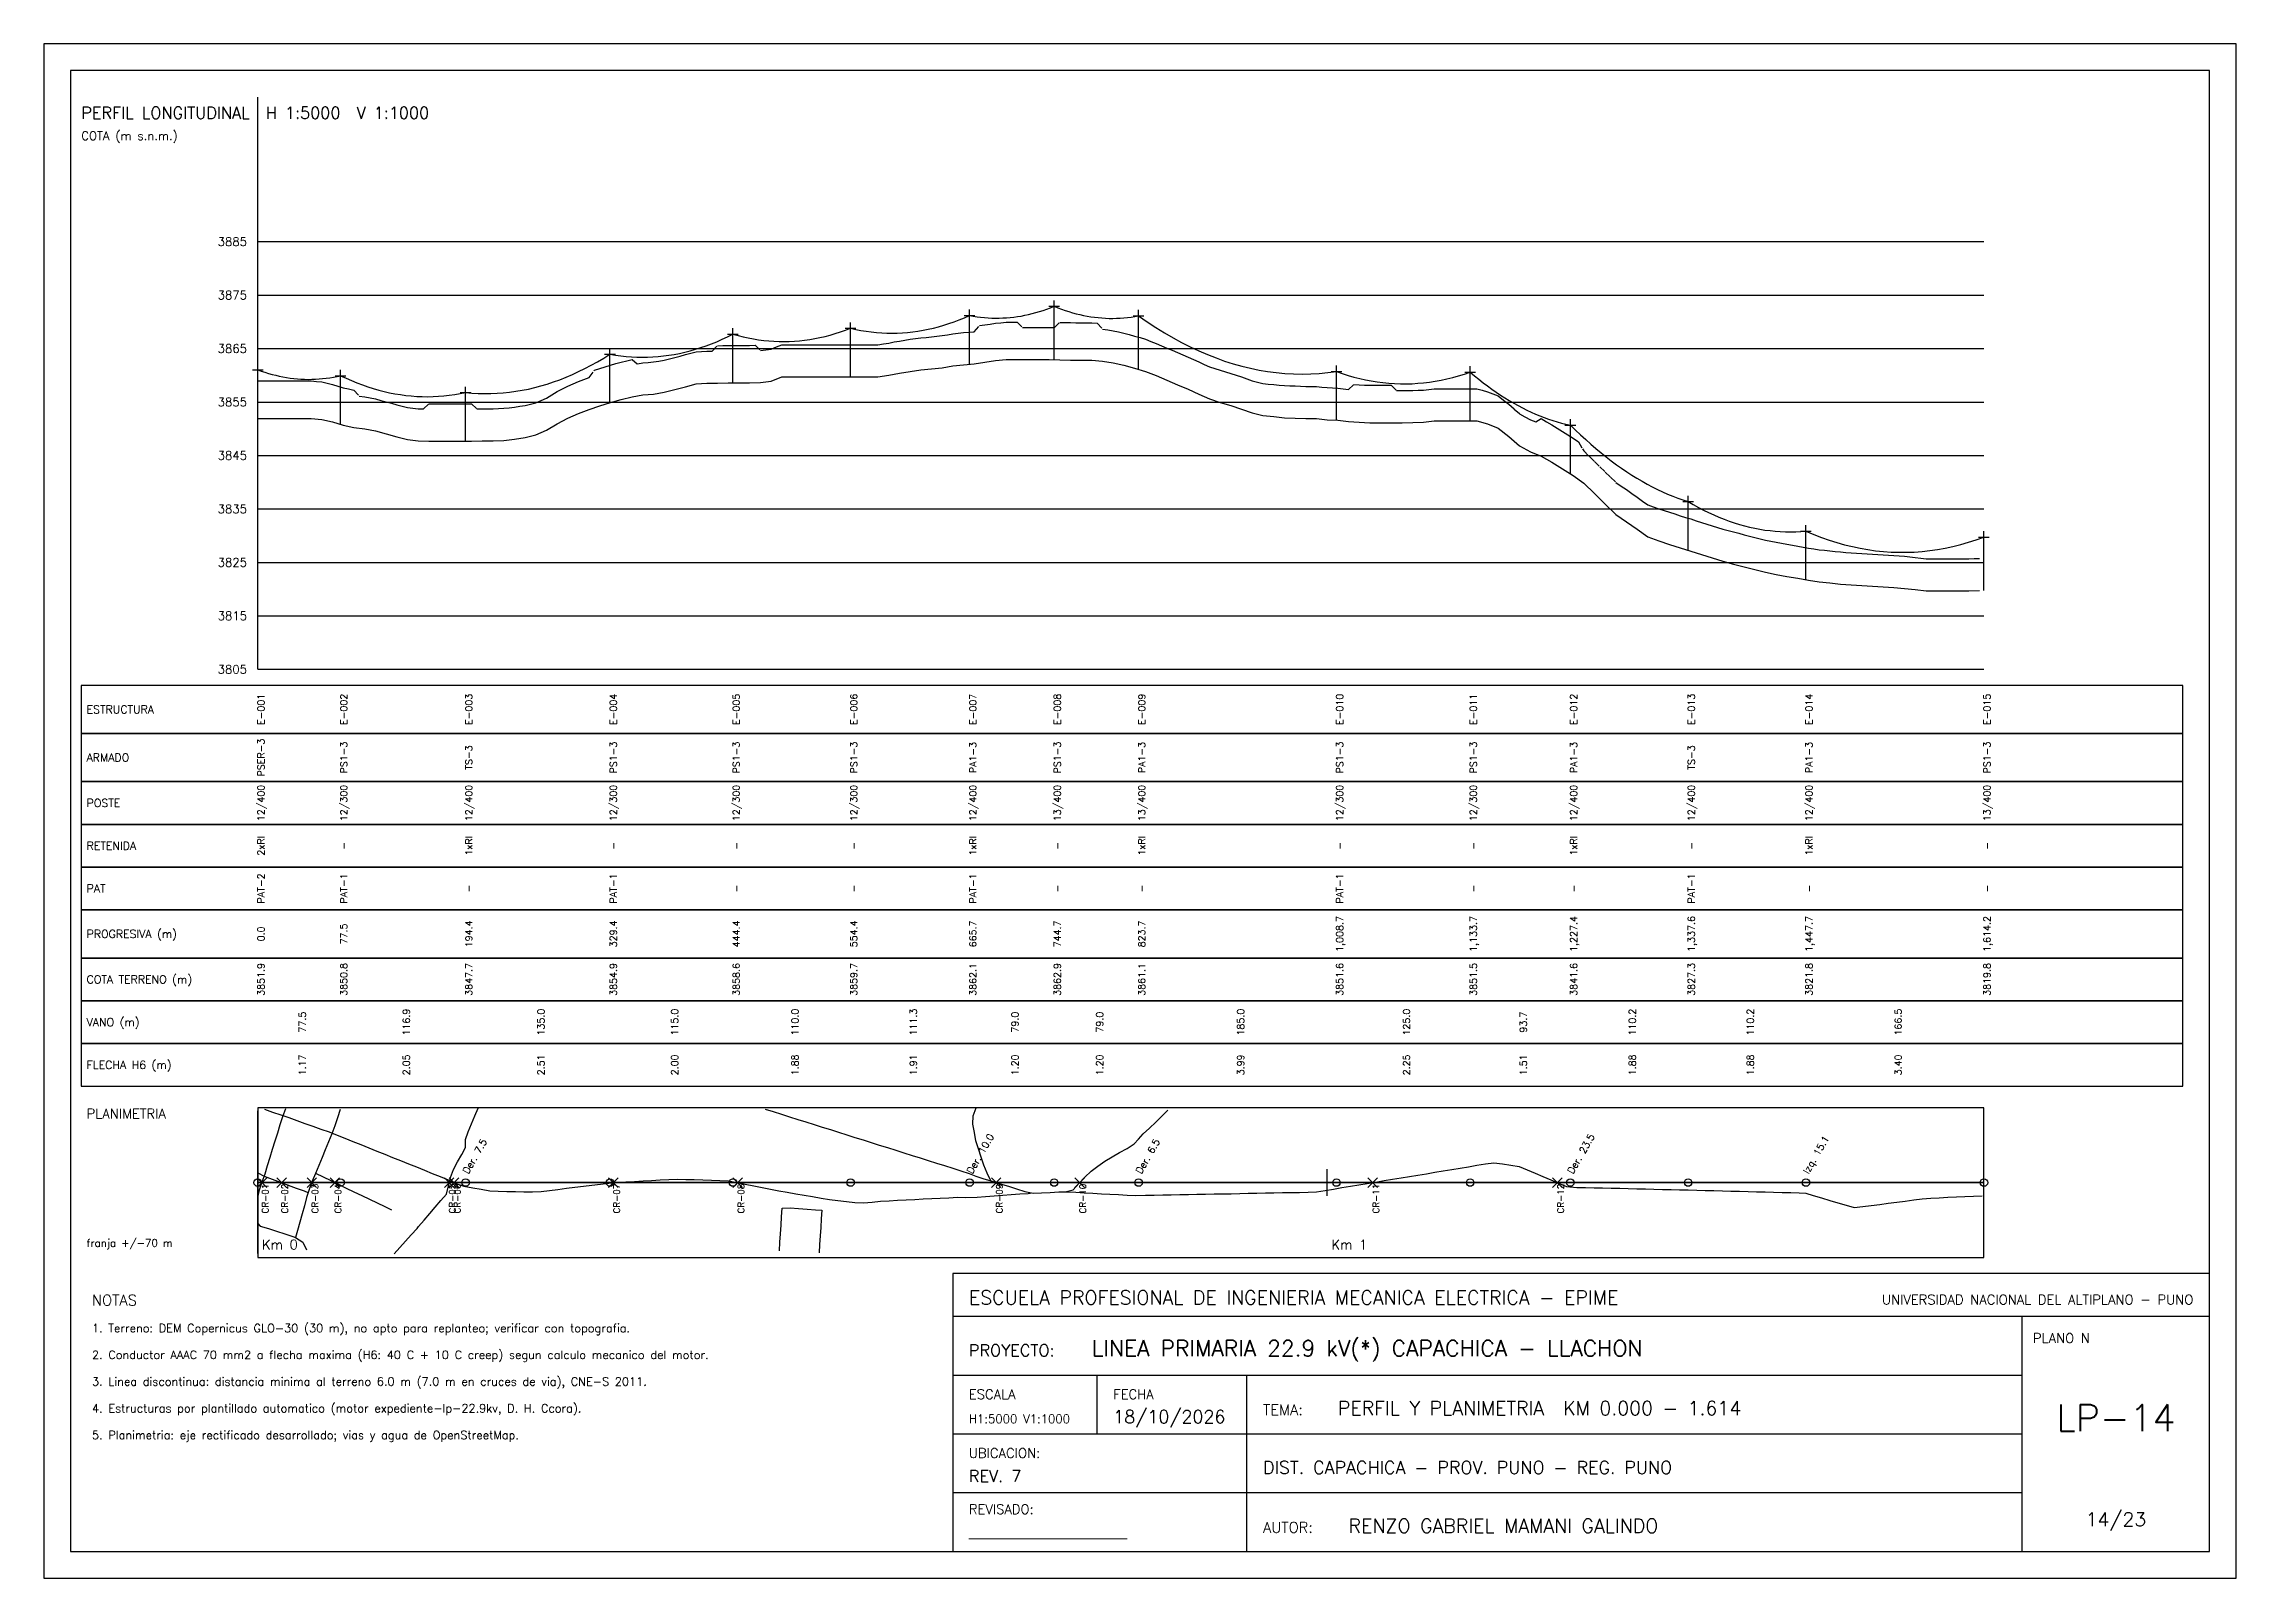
# Paper-space layout 'LP-14' of a CAD drawing. Header units: metres, sheet in millimetres. Extents: x 5 to 415, y 5 to 292.
import ezdxf
from ezdxf.enums import TextEntityAlignment as Align

# ---------------------------------------------------------------- set-up
doc = ezdxf.new("R2010")
doc.units = ezdxf.units.M
doc.linetypes.add('DASHED', pattern=[1.524, 1.27, -0.254])
for name, color, linetype in [('AGUA', 5, 'Continuous'), ('CRUCES', 30, 'Continuous'), ('MARCO', 7, 'Continuous'), ('PP_CONDUCTOR', 5, 'Continuous'), ('PP_DIST_SEGURIDAD', 6, 'DASHED'), ('PP_GRILLA', 8, 'Continuous'), ('PP_POSTE', 1, 'Continuous'), ('PP_TABLA', 8, 'Continuous'), ('PP_TERRENO', 34, 'Continuous'), ('PP_TEXTO', 7, 'Continuous'), ('ROTULO', 7, 'Continuous'), ('RP_CONDUCTOR', 5, 'Continuous'), ('RP_POSTE', 1, 'Continuous'), ('VIAS', 8, 'Continuous')]:
    doc.layers.add(name, color=color, linetype=linetype)
doc.styles.add('ROMANS', font='romans.shx')

psp = doc.layouts.new('LP-14')

# ---------------------------------------------------------------- linework, layer by layer
at = {"layer": 'AGUA'}
for points in [[(45, 91.82), (45, 92.13), (45, 92.43)], [(142.55, 66.22), (142.66, 67.82), (142.77, 69.42), (142.88, 71.01), (142.98, 72.61), (143.09, 74.21), (144.55, 74.25), (146.14, 74.13), (147.74, 74.01), (149.33, 73.9), (150.51, 73.81)], [(150.51, 73.81), (150.4, 72.21), (150.3, 70.62), (150.19, 69.02), (150.08, 67.42), (149.97, 65.83)]]:
    psp.add_lwpolyline(points, dxfattribs=at)
at = {"layer": 'CRUCES'}
for p, q in [((44.9, 78.1), (46.7, 79.9)), ((44.9, 79.9), (46.7, 78.1)), ((48.56, 78.1), (50.36, 79.9)), ((48.56, 79.9), (50.36, 78.1)), ((54.22, 78.1), (56.02, 79.9)), ((54.22, 79.9), (56.02, 78.1)), ((58.52, 78.1), (60.32, 79.9)), ((58.52, 79.9), (60.32, 78.1)), ((79.9, 78.1), (81.7, 79.9)), ((79.9, 79.9), (81.7, 78.1)), ((80.82, 78.1), (82.62, 79.9)), ((80.82, 79.9), (82.62, 78.1)), ((110.62, 78.1), (112.42, 79.9)), ((110.62, 79.9), (112.42, 78.1)), ((133.88, 78.1), (135.68, 79.9)), ((133.88, 79.9), (135.68, 78.1)), ((182.2, 78.1), (184, 79.9)), ((182.2, 79.9), (184, 78.1)), ((197.8, 78.1), (199.6, 79.9)), ((197.8, 79.9), (199.6, 78.1)), ((252.62, 78.1), (254.42, 79.9)), ((252.62, 79.9), (254.42, 78.1)), ((287.16, 78.1), (288.96, 79.9)), ((287.16, 79.9), (288.96, 78.1))]:
    psp.add_line(p, q, dxfattribs=at)
at = {"layer": 'MARCO'}
for points in [[(5, 5), (415, 5), (415, 292), (5, 292)], [(10, 10), (410, 10), (410, 287), (10, 287)]]:
    psp.add_lwpolyline(points, close=True, dxfattribs=at)
at = {"layer": 'PP_CONDUCTOR'}
for points in [[(178.14, 241.18), (178.83, 241.06), (179.52, 240.95), (180.2, 240.86), (180.89, 240.79), (181.58, 240.74), (182.26, 240.71), (182.95, 240.69), (183.64, 240.7), (184.32, 240.72), (185.01, 240.76), (185.7, 240.81), (186.39, 240.89), (187.07, 240.98), (187.76, 241.09), (188.45, 241.22), (189.13, 241.37), (189.82, 241.54), (190.51, 241.72), (191.19, 241.93), (191.88, 242.15), (192.57, 242.39), (193.26, 242.64), (193.94, 242.92)], [(193.94, 242.92), (194.63, 242.64), (195.32, 242.38), (196, 242.14), (196.69, 241.91), (197.38, 241.71), (198.06, 241.52), (198.75, 241.35), (199.44, 241.2), (200.12, 241.07), (200.81, 240.95), (201.5, 240.86), (202.19, 240.78), (202.87, 240.72), (203.56, 240.67), (204.25, 240.65), (204.93, 240.64), (205.62, 240.66), (206.31, 240.69), (206.99, 240.74), (207.68, 240.8), (208.37, 240.89), (209.06, 240.99), (209.74, 241.12)], [(133.88, 237.69), (134.84, 237.42), (135.8, 237.18), (136.75, 236.98), (137.71, 236.8), (138.67, 236.65), (139.62, 236.52), (140.58, 236.43), (141.54, 236.36), (142.49, 236.33), (143.45, 236.32), (144.41, 236.34), (145.36, 236.38), (146.32, 236.46), (147.28, 236.57), (148.23, 236.7), (149.19, 236.86), (150.14, 237.05), (151.1, 237.27), (152.06, 237.52), (153.01, 237.79), (153.97, 238.1), (154.93, 238.43), (155.88, 238.79)], [(155.88, 238.79), (156.85, 238.58), (157.82, 238.39), (158.79, 238.23), (159.75, 238.11), (160.72, 238.01), (161.69, 237.94), (162.66, 237.9), (163.63, 237.89), (164.59, 237.91), (165.56, 237.95), (166.53, 238.03), (167.5, 238.13), (168.46, 238.26), (169.43, 238.43), (170.4, 238.62), (171.37, 238.84), (172.34, 239.09), (173.3, 239.36), (174.27, 239.67), (175.24, 240.01), (176.21, 240.37), (177.17, 240.76), (178.14, 241.18)], [(209.74, 241.12), (211.35, 240), (212.96, 238.94), (214.57, 237.95), (216.18, 237.01), (217.79, 236.14), (219.39, 235.33), (221, 234.57), (222.61, 233.88), (224.22, 233.24), (225.83, 232.67), (227.44, 232.16), (229.05, 231.71), (230.66, 231.31), (232.26, 230.98), (233.87, 230.71), (235.48, 230.5), (237.09, 230.35), (238.7, 230.26), (240.31, 230.23), (241.92, 230.26), (243.52, 230.35), (245.13, 230.5), (246.74, 230.71)], [(83.88, 226.77), (85.06, 226.67), (86.23, 226.6), (87.41, 226.57), (88.58, 226.58), (89.75, 226.63), (90.93, 226.71), (92.1, 226.84), (93.28, 227), (94.45, 227.19), (95.62, 227.43), (96.8, 227.71), (97.97, 228.02), (99.14, 228.37), (100.32, 228.76), (101.49, 229.18), (102.67, 229.65), (103.84, 230.15), (105.01, 230.69), (106.19, 231.27), (107.36, 231.88), (108.54, 232.53), (109.71, 233.23), (110.88, 233.96)], [(110.88, 233.96), (111.88, 233.78), (112.88, 233.64), (113.88, 233.53), (114.88, 233.45), (115.88, 233.41), (116.88, 233.39), (117.88, 233.4), (118.88, 233.44), (119.88, 233.51), (120.88, 233.61), (121.88, 233.74), (122.88, 233.91), (123.88, 234.1), (124.88, 234.32), (125.88, 234.57), (126.88, 234.86), (127.88, 235.17), (128.88, 235.51), (129.88, 235.89), (130.88, 236.29), (131.88, 236.73), (132.88, 237.19), (133.88, 237.69)], [(45, 231.04), (45.67, 230.8), (46.35, 230.57), (47.02, 230.36), (47.7, 230.17), (48.37, 230), (49.04, 229.85), (49.72, 229.71), (50.39, 229.59), (51.07, 229.49), (51.74, 229.4), (52.41, 229.34), (53.09, 229.29), (53.76, 229.26), (54.43, 229.24), (55.11, 229.25), (55.78, 229.27), (56.46, 229.31), (57.13, 229.37), (57.8, 229.45), (58.48, 229.54), (59.15, 229.65), (59.83, 229.78), (60.5, 229.93)], [(60.5, 229.93), (61.52, 229.45), (62.53, 229), (63.55, 228.59), (64.57, 228.2), (65.58, 227.85), (66.6, 227.53), (67.62, 227.23), (68.63, 226.97), (69.65, 226.74), (70.67, 226.54), (71.68, 226.38), (72.7, 226.24), (73.72, 226.13), (74.73, 226.06), (75.75, 226.01), (76.77, 226), (77.78, 226.02), (78.8, 226.07), (79.82, 226.14), (80.83, 226.26), (81.85, 226.4), (82.87, 226.57), (83.88, 226.77)], [(246.74, 230.71), (247.83, 230.33), (248.92, 229.99), (250, 229.67), (251.09, 229.4), (252.18, 229.15), (253.26, 228.95), (254.35, 228.77), (255.44, 228.63), (256.52, 228.52), (257.61, 228.45), (258.7, 228.41), (259.79, 228.41), (260.87, 228.43), (261.96, 228.5), (263.05, 228.59), (264.13, 228.72), (265.22, 228.89), (266.31, 229.09), (267.39, 229.32), (268.48, 229.59), (269.57, 229.89), (270.66, 230.22), (271.74, 230.59)], [(271.74, 230.59), (272.56, 229.91), (273.37, 229.25), (274.19, 228.61), (275, 228), (275.82, 227.41), (276.63, 226.84), (277.44, 226.3), (278.26, 225.77), (279.07, 225.27), (279.89, 224.8), (280.7, 224.34), (281.52, 223.91), (282.33, 223.5), (283.15, 223.12), (283.96, 222.76), (284.78, 222.42), (285.59, 222.1), (286.4, 221.81), (287.22, 221.53), (288.03, 221.29), (288.85, 221.06), (289.66, 220.86), (290.48, 220.68)], [(290.48, 220.68), (291.44, 219.74), (292.39, 218.84), (293.35, 217.96), (294.31, 217.11), (295.27, 216.29), (296.23, 215.49), (297.18, 214.73), (298.14, 213.99), (299.1, 213.28), (300.06, 212.6), (301.02, 211.95), (301.97, 211.33), (302.93, 210.74), (303.89, 210.17), (304.85, 209.64), (305.81, 209.13), (306.76, 208.65), (307.72, 208.2), (308.68, 207.77), (309.64, 207.38), (310.6, 207.01), (311.55, 206.68), (312.51, 206.37)], [(312.51, 206.37), (313.47, 205.81), (314.43, 205.29), (315.39, 204.79), (316.34, 204.33), (317.3, 203.89), (318.26, 203.48), (319.22, 203.1), (320.18, 202.74), (321.13, 202.42), (322.09, 202.12), (323.05, 201.85), (324.01, 201.61), (324.96, 201.4), (325.92, 201.22), (326.88, 201.06), (327.84, 200.94), (328.8, 200.84), (329.75, 200.77), (330.71, 200.73), (331.67, 200.72), (332.63, 200.74), (333.59, 200.78), (334.54, 200.86)], [(334.54, 200.86), (335.99, 200.24), (337.44, 199.68), (338.89, 199.17), (340.33, 198.71), (341.78, 198.3), (343.23, 197.95), (344.68, 197.64), (346.12, 197.39), (347.57, 197.18), (349.02, 197.03), (350.47, 196.93), (351.91, 196.89), (353.36, 196.89), (354.81, 196.94), (356.25, 197.05), (357.7, 197.21), (359.15, 197.42), (360.6, 197.68), (362.04, 197.99), (363.49, 198.35), (364.94, 198.77), (366.39, 199.24), (367.83, 199.75)]]:
    psp.add_lwpolyline(points, dxfattribs=at)
at = {"layer": 'PP_DIST_SEGURIDAD'}
psp.add_lwpolyline([(45, 228.94), (46, 228.94), (47, 228.94), (48, 228.94), (49, 228.94), (50, 228.94), (51, 228.94), (52, 228.94), (53, 228.94), (54, 228.94), (55, 228.94), (56, 228.85), (57, 228.76), (58, 228.53), (59, 228.3), (60, 227.98), (61, 227.67), (62, 227.44), (63, 227.21), (64, 226.09), (65, 225.98), (66, 225.78), (67, 225.59), (68, 225.31), (69, 225.04), (70, 224.76), (71, 224.48), (72, 224.24), (73, 224), (74, 223.87), (75, 223.74), (76, 223.71), (77, 224.68), (78, 224.67), (79, 224.67), (80, 224.67), (81, 224.67), (82, 224.67), (83, 224.67), (84, 224.67), (85, 224.68), (86, 223.7), (87, 223.72), (88, 223.72), (89, 223.72), (90, 223.77), (91, 223.83), (92, 223.93), (93, 224.04), (94, 224.21), (95, 224.38), (96, 224.62), (97, 224.85), (98, 225.28), (99, 225.71), (100, 226.33), (101, 226.94), (102, 227.46), (103, 227.98), (104, 228.41), (105, 228.85), (106, 229.22), (107, 229.6), (108, 230.93), (109, 231.26), (110, 231.57), (111, 231.89), (112, 232.18), (113, 232.46), (114, 232.72), (115, 232.98), (116, 232.16), (117, 232.33), (118, 232.41), (119, 232.5), (120, 232.67), (121, 232.85), (122, 233.1), (123, 233.35), (124, 233.6), (125, 233.86), (126, 234.12), (127, 234.39), (128, 234.44), (129, 234.5), (130, 234.52), (131, 235.54), (132, 235.56), (133, 235.58), (134, 235.59), (135, 235.59), (136, 235.6), (137, 235.6), (138, 235.63), (139, 234.66), (140, 234.78), (141, 234.91), (142, 235.3), (143, 235.69), (144, 235.69), (145, 235.69), (146, 235.69), (147, 235.69), (148, 235.69), (149, 235.69), (150, 235.69), (151, 235.69), (152, 235.69), (153, 235.69), (154, 235.69), (155, 235.69), (156, 235.69), (157, 235.69), (158, 235.69), (159, 235.69), (160, 235.7), (161, 235.71), (162, 235.88), (163, 236.04), (164, 236.23), (165, 236.41), (166, 236.57), (167, 236.74), (168, 236.87), (169, 237), (170, 237.1), (171, 237.19), (172, 237.31), (173, 237.42), (174, 237.58), (175, 237.74), (176, 237.86), (177, 237.98), (178, 238.07), (179, 238.16), (180, 239.3), (181, 239.43), (182, 239.58), (183, 239.74), (184, 239.84), (185, 239.94), (186, 239.94), (187, 239.94), (188, 238.94), (189, 238.94), (190, 238.94), (191, 238.94), (192, 238.94), (193, 238.94), (194, 238.92), (195, 239.9), (196, 239.87), (197, 239.85), (198, 239.84), (199, 239.84), (200, 239.83), (201, 239.81), (202, 239.73), (203, 238.65), (204, 238.5), (205, 238.34), (206, 238.11), (207, 237.88), (208, 237.61), (209, 237.34), (210, 237.04), (211, 236.74), (212, 236.35), (213, 235.97), (214, 235.54), (215, 235.1), (216, 234.67), (217, 234.24), (218, 233.82), (219, 233.39), (220, 232.94), (221, 232.5), (222, 232.05), (223, 231.59), (224, 231.26), (225, 230.93), (226, 230.64), (227, 230.35), (228, 230.02), (229, 229.69), (230, 229.32), (231, 228.96), (232, 228.71), (233, 228.47), (234, 228.37), (235, 228.27), (236, 228.16), (237, 228.06), (238, 228.03), (239, 228.01), (240, 227.97), (241, 227.93), (242, 227.93), (243, 227.92), (244, 227.81), (245, 227.7), (246, 227.65), (247, 227.6), (248, 227.49), (249, 227.37), (250, 228.3), (251, 228.23), (252, 228.18), (253, 228.13), (254, 228.13), (255, 228.13), (256, 228.13), (257, 228.13), (258, 227.13), (259, 227.13), (260, 227.14), (261, 227.15), (262, 227.19), (263, 227.23), (264, 227.36), (265, 227.49), (266, 227.49), (267, 227.49), (268, 227.49), (269, 227.49), (270, 227.49), (271, 227.49), (272, 227.49), (273, 227.49), (274, 227.21), (275, 226.92), (276, 226.53), (277, 226.13), (278, 225.35), (279, 224.57), (280, 223.69), (281, 222.8), (282, 222.25), (283, 221.69), (284, 221.3), (285, 221.9), (286, 221.31), (287, 220.72), (288, 220.1), (289, 219.48), (290, 218.87), (291, 218.26), (292, 217.55), (293, 215.84), (294, 214.85), (295, 213.87), (296, 212.88), (297, 211.89), (298, 210.93), (299, 209.97), (300, 209.29), (301, 208.62), (302, 207.91), (303, 207.21), (304, 206.48), (305, 205.76), (306, 205.4), (307, 205.05), (308, 204.72), (309, 204.38), (310, 204.06), (311, 203.74), (312, 203.43), (313, 203.12), (314, 202.8), (315, 202.48), (316, 202.15), (317, 201.83), (318, 201.53), (319, 201.23), (320, 200.96), (321, 200.69), (322, 200.44), (323, 200.18), (324, 199.93), (325, 199.67), (326, 199.43), (327, 199.19), (328, 198.98), (329, 198.76), (330, 198.57), (331, 198.39), (332, 198.21), (333, 198.03), (334, 197.85), (335, 197.68), (336, 197.52), (337, 197.37), (338, 197.26), (339, 197.15), (340, 197.05), (341, 196.95), (342, 196.87), (343, 196.79), (344, 196.73), (345, 196.67), (346, 196.6), (347, 196.53), (348, 196.47), (349, 196.41), (350, 196.36), (351, 196.3), (352, 196.22), (353, 196.15), (354, 196.05), (355, 195.94), (356, 195.82), (357, 195.69), (358, 195.69), (359, 195.69), (360, 195.69), (361, 195.69), (362, 195.69), (363, 195.69), (364, 195.69), (365, 195.69), (366, 195.72), (367, 195.75)], dxfattribs=at)
at = {"layer": 'PP_GRILLA'}
for p, q in [((45, 175), (45, 282)), ((45, 255), (367.83, 255)), ((45, 245), (367.83, 245)), ((45, 235), (367.83, 235)), ((45, 225), (367.83, 225)), ((45, 215), (367.83, 215)), ((45, 205), (367.83, 205)), ((45, 195), (367.83, 195)), ((45, 185), (367.83, 185)), ((45, 175), (367.83, 175))]:
    psp.add_line(p, q, dxfattribs=at)
at = {"layer": 'PP_POSTE'}
for p, q in [((178.14, 232.08), (178.14, 242.28)), ((192.94, 242.92), (194.94, 242.92)), ((193.94, 232.92), (193.94, 244.02)), ((209.74, 231.12), (209.74, 242.22)), ((133.88, 228.59), (133.88, 238.79)), ((154.88, 238.79), (156.88, 238.79)), ((155.88, 229.69), (155.88, 239.89)), ((177.14, 241.18), (179.14, 241.18)), ((208.74, 241.12), (210.74, 241.12)), ((109.88, 233.96), (111.88, 233.96)), ((110.88, 224.86), (110.88, 235.06)), ((132.88, 237.69), (134.88, 237.69)), ((44, 231.04), (46, 231.04)), ((45, 221.94), (45, 232.14)), ((59.5, 229.93), (61.5, 229.93)), ((60.5, 220.83), (60.5, 231.03)), ((245.74, 230.71), (247.74, 230.71)), ((246.74, 221.61), (246.74, 231.81)), ((270.74, 230.59), (272.74, 230.59)), ((271.74, 221.49), (271.74, 231.69)), ((82.88, 226.77), (84.88, 226.77)), ((83.88, 217.67), (83.88, 227.87)), ((290.48, 211.58), (290.48, 221.78)), ((289.48, 220.68), (291.48, 220.68)), ((311.51, 206.37), (313.51, 206.37)), ((312.51, 197.27), (312.51, 207.47)), ((334.54, 191.76), (334.54, 201.96)), ((333.54, 200.86), (335.54, 200.86)), ((366.83, 199.75), (368.83, 199.75)), ((367.83, 189.75), (367.83, 200.85))]:
    psp.add_line(p, q, dxfattribs=at)
at = {"layer": 'PP_TABLA'}
for points in [[(12, 163), (405, 163), (405, 172), (12, 172)], [(12, 154), (405, 154), (405, 163), (12, 163)], [(12, 146), (405, 146), (405, 154), (12, 154)], [(12, 138), (405, 138), (405, 146), (12, 146)], [(12, 130), (405, 130), (405, 138), (12, 138)], [(12, 121), (405, 121), (405, 130), (12, 130)], [(12, 113), (405, 113), (405, 121), (12, 121)], [(12, 105), (405, 105), (405, 113), (12, 113)], [(12, 97), (405, 97), (405, 105), (12, 105)], [(45, 65), (367.83, 65), (367.83, 93), (45, 93)]]:
    psp.add_lwpolyline(points, close=True, dxfattribs=at)
at = {"layer": 'PP_TERRENO'}
psp.add_lwpolyline([(45, 221.94), (47, 221.94), (49, 221.94), (51, 221.94), (53, 221.94), (55, 221.94), (57, 221.76), (59, 221.3), (61, 220.67), (63, 220.21), (65, 219.98), (67, 219.59), (69, 219.04), (71, 218.48), (73, 218), (75, 217.74), (77, 217.68), (79, 217.67), (81, 217.67), (83, 217.67), (85, 217.68), (87, 217.72), (89, 217.72), (91, 217.83), (93, 218.04), (95, 218.38), (97, 218.85), (99, 219.71), (101, 220.94), (103, 221.98), (105, 222.85), (107, 223.6), (109, 224.26), (111, 224.89), (113, 225.46), (115, 225.98), (117, 226.33), (119, 226.5), (121, 226.85), (123, 227.35), (125, 227.86), (127, 228.39), (129, 228.5), (131, 228.54), (133, 228.58), (135, 228.59), (137, 228.6), (139, 228.66), (141, 228.91), (143, 229.69), (145, 229.69), (147, 229.69), (149, 229.69), (151, 229.69), (153, 229.69), (155, 229.69), (157, 229.69), (159, 229.69), (161, 229.71), (163, 230.04), (165, 230.41), (167, 230.74), (169, 231), (171, 231.19), (173, 231.42), (175, 231.74), (177, 231.98), (179, 232.16), (181, 232.43), (183, 232.74), (185, 232.94), (187, 232.94), (189, 232.94), (191, 232.94), (193, 232.94), (195, 232.9), (197, 232.85), (199, 232.84), (201, 232.81), (203, 232.65), (205, 232.34), (207, 231.88), (209, 231.34), (211, 230.74), (213, 229.97), (215, 229.1), (217, 228.24), (219, 227.39), (221, 226.5), (223, 225.59), (225, 224.93), (227, 224.35), (229, 223.69), (231, 222.96), (233, 222.47), (235, 222.27), (237, 222.06), (239, 222.01), (241, 221.93), (243, 221.92), (245, 221.7), (247, 221.6), (249, 221.37), (251, 221.23), (253, 221.13), (255, 221.13), (257, 221.13), (259, 221.13), (261, 221.15), (263, 221.23), (265, 221.49), (267, 221.49), (269, 221.49), (271, 221.49), (273, 221.49), (275, 220.92), (277, 220.13), (279, 218.57), (281, 216.8), (283, 215.69), (285, 214.9), (287, 213.72), (289, 212.48), (291, 211.26), (293, 209.84), (295, 207.87), (297, 205.89), (299, 203.97), (301, 202.62), (303, 201.21), (305, 199.76), (307, 199.05), (309, 198.38), (311, 197.74), (313, 197.12), (315, 196.48), (317, 195.83), (319, 195.23), (321, 194.69), (323, 194.18), (325, 193.67), (327, 193.19), (329, 192.76), (331, 192.39), (333, 192.03), (335, 191.68), (337, 191.37), (339, 191.15), (341, 190.95), (343, 190.79), (345, 190.67), (347, 190.53), (349, 190.41), (351, 190.3), (353, 190.15), (355, 189.94), (357, 189.69), (359, 189.69), (361, 189.69), (363, 189.69), (365, 189.69), (367, 189.75)], dxfattribs=at)
at = {"layer": 'PP_TEXTO'}
for p, q in [((45, 76.5), (45, 81.5)), ((245, 76.5), (245, 81.5))]:
    psp.add_line(p, q, dxfattribs=at)
at = {"layer": 'ROTULO'}
for p, q in [((175, 54), (375, 54)), ((175, 54), (410, 54)), ((375, 10), (375, 54)), ((175, 43), (375, 43)), ((202, 32), (202, 43)), ((230, 10), (230, 43)), ((175, 32), (375, 32)), ((175, 21), (375, 21))]:
    psp.add_line(p, q, dxfattribs=at)
psp.add_lwpolyline([(175, 10), (410, 10), (410, 62), (175, 62)], close=True, dxfattribs=at)
at = {"layer": 'RP_CONDUCTOR', "lineweight": 35}
psp.add_line((45, 79), (367.83, 79), dxfattribs=at)
at = {"layer": 'RP_POSTE'}
for centre in [(45, 79), (60.5, 79), (83.88, 79), (110.88, 79), (133.88, 79), (155.88, 79), (178.14, 79), (193.94, 79), (209.74, 79), (246.74, 79), (271.74, 79), (290.48, 79), (312.51, 79), (334.54, 79), (367.83, 79)]:
    psp.add_circle(centre, 0.7, dxfattribs=at)
at = {"layer": 'VIAS'}
for points in [[(45, 65.73), (45, 67.2), (45, 68.66), (45, 70.13), (45, 71.6), (45, 73.11), (45, 74.62), (45, 76.13), (45.33, 77.64), (45.86, 79.15), (46.37, 80.66), (46.84, 82.19), (47.31, 83.72), (47.79, 85.25), (48.26, 86.78), (48.73, 88.31), (49.2, 89.84), (49.67, 91.37), (50.27, 92.85)], [(45, 92.71), (45, 91.13), (45, 89.55), (45, 87.97), (45, 86.4), (45, 84.84), (45, 83.29), (45, 81.72), (45, 80.14), (45, 78.57), (45, 77), (45, 75.47), (45, 73.94), (45, 72.61), (45, 71.34), (45, 70.32), (45, 69.49), (45, 68.77), (45, 68.08), (45, 67.51), (45, 66.94), (45, 66.37), (45, 65.8), (45, 65.77)], [(45, 65.77), (45, 67.3), (45, 68.82), (45, 70.35), (45, 71.87), (45, 73.42), (45, 74.97), (45, 76.52), (45, 78.07), (45, 79.62), (45, 81.17), (45, 82.72), (45, 84.27), (45, 85.85), (45, 87.43), (45, 89), (45, 90.54), (45, 92.09)], [(45, 84.23), (45, 85.79), (45, 87.34), (45, 88.89), (45, 90.45), (45, 92)], [(46.26, 92.7), (47.78, 92.19), (49.29, 91.67), (50.8, 91.14), (52.31, 90.6), (53.82, 90.07), (55.32, 89.53), (56.83, 89), (58.34, 88.46), (59.83, 87.89), (61.32, 87.29), (62.8, 86.69), (64.29, 86.1), (65.77, 85.5), (67.25, 84.9), (68.74, 84.3), (70.22, 83.7), (71.7, 83.1), (73.19, 82.51), (74.67, 81.91), (76.16, 81.31), (77.64, 80.71), (79.12, 80.11), (80.61, 79.51), (82.06, 78.84), (83.57, 78.33), (85.24, 78.02), (86.81, 77.75), (88.39, 77.47), (89.98, 77.37), (91.58, 77.34), (93.18, 77.3), (94.78, 77.27), (96.38, 77.24), (97.98, 77.33), (99.56, 77.53), (101.15, 77.72), (102.74, 77.92), (104.33, 78.11), (105.92, 78.31), (107.5, 78.51), (109.09, 78.7), (110.68, 78.9), (112.27, 79.05), (113.87, 79.13), (115.47, 79.22), (117.07, 79.31), (118.66, 79.39), (120.26, 79.48), (121.86, 79.56), (123.46, 79.65), (125.05, 79.6), (126.65, 79.55), (128.25, 79.5), (129.85, 79.44), (131.45, 79.39), (133.05, 79.34), (134.62, 79.03), (136.19, 78.72), (137.76, 78.4), (139.33, 78.09), (140.89, 77.77), (142.46, 77.46), (144.04, 77.18), (145.62, 76.91), (147.19, 76.64), (148.77, 76.36), (150.35, 76.09), (151.92, 75.82), (153.51, 75.62), (155.1, 75.44), (156.69, 75.26), (158.28, 75.23), (159.88, 75.36), (161.47, 75.49), (163.07, 75.61), (164.66, 75.71), (166.26, 75.79), (167.86, 75.86), (169.46, 75.94), (171.06, 76.01), (172.65, 76.09), (174.25, 76.16), (175.85, 76.24), (177.45, 76.2), (179.54, 76.24), (181.13, 76.36), (182.73, 76.49), (184.32, 76.61), (185.92, 76.74), (187.51, 76.86), (189.11, 76.98), (189.53, 77.02)], [(60.4, 92.65), (59.89, 91.13), (59.39, 89.61), (58.88, 88.09), (58.26, 86.62), (57.64, 85.14), (57.02, 83.67), (56.4, 82.19), (55.78, 80.72), (55.2, 79.23), (54.62, 77.73), (54.14, 76.21), (53.72, 74.67), (53.29, 73.13), (52.87, 71.58), (52.45, 70.04), (52.08, 68.72)], [(75.09, 70.76), (76.13, 71.98), (77.16, 73.19), (78.2, 74.41), (79.24, 75.63), (80.28, 76.85), (80.67, 78.39), (81.07, 79.93), (81.59, 81.44), (82.33, 82.86), (83.14, 84.23), (83.88, 85.56), (83.88, 87.04), (84.35, 88.51), (84.98, 89.98), (85.6, 91.45), (86.23, 92.92)], [(139.89, 92.75), (141.42, 92.27), (142.94, 91.79), (144.47, 91.31), (146, 90.82), (147.52, 90.34), (149.05, 89.86), (150.57, 89.38), (152.1, 88.9), (153.63, 88.42), (155.15, 87.94), (156.68, 87.45), (158.2, 86.97), (159.73, 86.49), (161.25, 86.01), (162.78, 85.53), (164.31, 85.05), (165.83, 84.57), (167.36, 84.08), (168.88, 83.6), (170.41, 83.12), (171.94, 82.64), (173.46, 82.16), (174.99, 81.68), (176.51, 81.2), (178.03, 80.7), (179.27, 80.19), (180.8, 79.71), (182.33, 79.24), (183.86, 78.77), (185.38, 78.3), (186.91, 77.82), (188.44, 77.35), (189.99, 77.04), (191.59, 77.1), (193.19, 77.17), (194.79, 77.24), (196.38, 77.27), (197.98, 77.19), (199.58, 77.1), (201.18, 77.01), (202.78, 76.92), (204.37, 76.84), (205.97, 76.75), (207.57, 76.66), (209.17, 76.58), (211.04, 76.61), (212.64, 76.64), (214.24, 76.68), (215.84, 76.71), (217.44, 76.74), (219.04, 76.77), (220.64, 76.8), (222.24, 76.83), (223.84, 76.86), (225.44, 76.89), (227.04, 76.92), (228.64, 76.96), (230.24, 76.99), (231.84, 77.02), (233.44, 77.05), (235.04, 77.08), (236.64, 77.11), (238.24, 77.14), (239.84, 77.17), (241.44, 77.2), (243.03, 77.26), (244.61, 77.52), (246.19, 77.79), (247.77, 78.05), (249.35, 78.31), (250.93, 78.57), (252.5, 78.83), (254.08, 79.09), (255.66, 79.36), (257.24, 79.62), (258.82, 79.88), (260.4, 80.14), (261.98, 80.4), (263.55, 80.66), (265.13, 80.92), (266.71, 81.19), (268.29, 81.45), (269.87, 81.71), (271.45, 81.97), (273.02, 82.23), (274.6, 82.49), (276.18, 82.68), (277.77, 82.48), (279.36, 82.28), (280.93, 82.03), (282.4, 81.4), (283.88, 80.78), (285.35, 80.15), (286.82, 79.53), (288.29, 78.9), (289.77, 78.28), (291.72, 78.07), (293.32, 78.08), (294.91, 78.04), (296.51, 78), (298.11, 77.96), (299.71, 77.92), (301.31, 77.88), (302.91, 77.84), (304.51, 77.81), (306.11, 77.77), (307.71, 77.73), (309.31, 77.69), (310.91, 77.65), (312.51, 77.61), (314.11, 77.57), (315.71, 77.53), (317.31, 77.49), (318.91, 77.45), (320.51, 77.41), (322.11, 77.37), (323.71, 77.33), (325.31, 77.29), (326.91, 77.25), (328.5, 77.21), (330.1, 77.17), (331.7, 77.13), (333.3, 77.1), (334.54, 77.03), (335.92, 76.58), (337.45, 76.12), (338.99, 75.67), (340.52, 75.22), (342.06, 74.76), (343.59, 74.31), (345.18, 74.5), (346.76, 74.71), (348.35, 74.92), (349.94, 75.12), (351.52, 75.33), (353.11, 75.53), (354.7, 75.74), (356.28, 75.95), (357.88, 76.09), (359.47, 76.16), (361.07, 76.24), (362.67, 76.31), (364.27, 76.38), (365.87, 76.45), (367.47, 76.53)], [(182.1, 79.31), (181.44, 80.77), (180.81, 82.24), (180.3, 83.76), (179.8, 85.28), (179.29, 86.79), (179.02, 88.37), (178.76, 89.95), (178.77, 91.5), (179.37, 92.98)], [(196.02, 77.29), (197.5, 77.66), (198.56, 78.85), (199.67, 80.01), (200.84, 81.1), (202.11, 82.06), (203.43, 82.97), (204.78, 83.83), (206.18, 84.6), (207.57, 85.39), (208.93, 86.23), (209.74, 87.09), (210.58, 88.13), (211.77, 89.2), (212.95, 90.29), (214.08, 91.42), (215.21, 92.55)], [(45, 88.59), (45, 88.33), (45, 88.06), (45, 87.76), (45, 87.45), (45, 87.15), (45, 86.85), (45, 86.48), (45, 86), (45, 85.51), (45, 85.03), (45, 84.54), (45, 84.01), (45, 83.37), (45, 82.74), (45, 82.11), (45, 81.47), (45, 80.84), (46.2, 80.2), (47.7, 79.65), (49.2, 79.09), (50.7, 78.54), (52.2, 77.98), (53.7, 77.43), (54.4, 77.17)], [(55.79, 80.75), (57.23, 80.06), (58.67, 79.36), (60.11, 78.67), (61.56, 77.97), (63, 77.28), (64.44, 76.58), (65.88, 75.88), (67.32, 75.19), (68.76, 74.49), (70.04, 73.87)], [(45, 77.19), (45, 76.72), (45, 76.21), (45, 75.67), (45, 75.12), (45, 74.57), (45, 74.03), (45, 73.48), (45, 72.93), (45, 72.39), (45, 71.84), (45, 71.34), (45.48, 70.87), (47, 70.38), (48.52, 69.88), (50.04, 69.38), (51.56, 68.89), (52.08, 68.72)], [(70.51, 65.66), (71.58, 66.85), (72.65, 68.04), (73.72, 69.23), (74.79, 70.42), (75.09, 70.76)], [(52.08, 68.72), (53.42, 67.88), (54.11, 66.44)]]:
    psp.add_lwpolyline(points, dxfattribs=at)

# ---------------------------------------------------------------- texts
at = {"layer": 'CRUCES', "style": 'ROMANS'}
for s, p in [('CR-01', (45.8, 76)), ('CR-02', (49.46, 76)), ('CR-03', (55.12, 76)), ('CR-04', (59.42, 76)), ('CR-05', (80.8, 76)), ('CR-06', (81.72, 76)), ('CR-07', (111.52, 76)), ('CR-08', (134.78, 76)), ('CR-09', (183.1, 76)), ('CR-10', (198.7, 76)), ('CR-11', (253.52, 76)), ('CR-12', (288.06, 76))]:
    psp.add_text(s, height=1.2, rotation=90, dxfattribs=at).set_placement(p, align=Align.TOP_CENTER)
at = {"layer": 'PP_GRILLA', "style": 'ROMANS'}
for s, p in [('3885', (43, 255)), ('3875', (43, 245)), ('3865', (43, 235)), ('3855', (43, 225)), ('3845', (43, 215)), ('3835', (43, 205)), ('3825', (43, 195)), ('3815', (43, 185)), ('3805', (43, 175))]:
    psp.add_text(s, height=1.6, dxfattribs=at).set_placement(p, align=Align.MIDDLE_RIGHT)
at = {"layer": 'PP_TEXTO', "style": 'ROMANS'}
for s, height, p in [('PERFIL LONGITUDINAL  H 1:5000  V 1:1000', 2.2, (12, 278)), ('COTA (m s.n.m.)', 1.6, (12, 274)), ('PLANIMETRIA', 1.8, (13, 91)), ('franja +/-70 m', 1.4, (13, 67)), ('Km 0', 1.8, (45.8, 66.5)), ('Km 1', 1.8, (245.8, 66.5)), ('NOTAS', 2, (14, 56)), ('1. Terreno: DEM Copernicus GLO-30 (30 m), no apto para replanteo; verificar con topografia.', 1.55, (14, 51)), ('2. Conductor AAAC 70 mm2 a flecha maxima (H6: 40 C + 10 C creep) segun calculo mecanico del motor.', 1.55, (14, 46)), ('3. Linea discontinua: distancia minima al terreno 6.0 m (7.0 m en cruces de via), CNE-S 2011.', 1.55, (14, 41)), ('4. Estructuras por plantillado automatico (motor expediente-lp-22.9kv, D. H. Ccora).', 1.55, (14, 36)), ('5. Planimetria: eje rectificado desarrollado; vias y agua de OpenStreetMap.', 1.55, (14, 31))]:
    psp.add_text(s, height=height, dxfattribs=at).set_placement(p)
for s, p in [('ESTRUCTURA', (13, 167.5)), ('ARMADO', (13, 158.5)), ('POSTE', (13, 150)), ('RETENIDA', (13, 142)), ('PAT', (13, 134)), ('PROGRESIVA (m)', (13, 125.5)), ('COTA TERRENO (m)', (13, 117)), ('VANO (m)', (13, 109)), ('FLECHA H6 (m)', (13, 101))]:
    psp.add_text(s, height=1.5, dxfattribs=at).set_placement(p, align=Align.MIDDLE_LEFT)
for s, p in [('E-001', (45.6, 167.5)), ('E-002', (61.1, 167.5)), ('E-003', (84.48, 167.5)), ('E-004', (111.48, 167.5)), ('E-005', (134.48, 167.5)), ('E-006', (156.48, 167.5)), ('E-007', (178.74, 167.5)), ('E-008', (194.54, 167.5)), ('E-009', (210.34, 167.5)), ('E-010', (247.34, 167.5)), ('E-011', (272.34, 167.5)), ('E-012', (291.08, 167.5)), ('E-013', (313.11, 167.5)), ('E-014', (335.14, 167.5)), ('E-015', (368.43, 167.5)), ('PSER-3', (45.6, 158.5)), ('PS1-3', (61.1, 158.5)), ('TS-3', (84.48, 158.5)), ('PS1-3', (111.48, 158.5)), ('PS1-3', (134.48, 158.5)), ('PS1-3', (156.48, 158.5)), ('PA1-3', (178.74, 158.5)), ('PS1-3', (194.54, 158.5)), ('PA1-3', (210.34, 158.5)), ('PS1-3', (247.34, 158.5)), ('PS1-3', (272.34, 158.5)), ('PA1-3', (291.08, 158.5)), ('TS-3', (313.11, 158.5)), ('PA1-3', (335.14, 158.5)), ('PS1-3', (368.43, 158.5)), ('12/400', (45.6, 150)), ('12/300', (61.1, 150)), ('12/400', (84.48, 150)), ('12/300', (111.48, 150)), ('12/300', (134.48, 150)), ('12/300', (156.48, 150)), ('12/400', (178.74, 150)), ('13/400', (194.54, 150)), ('13/400', (210.34, 150)), ('12/300', (247.34, 150)), ('12/300', (272.34, 150)), ('12/400', (291.08, 150)), ('12/400', (313.11, 150)), ('12/400', (335.14, 150)), ('13/400', (368.43, 150)), ('2xRI', (45.6, 142)), ('1xRI', (84.48, 142)), ('1xRI', (178.74, 142)), ('1xRI', (210.34, 142)), ('1xRI', (291.08, 142)), ('1xRI', (335.14, 142)), ('-', (61.1, 142)), ('-', (111.48, 142)), ('-', (134.48, 142)), ('-', (156.48, 142)), ('-', (194.54, 142)), ('-', (247.34, 142)), ('-', (272.34, 142)), ('-', (313.11, 142)), ('-', (368.43, 142)), ('PAT-2', (45.6, 134)), ('PAT-1', (61.1, 134)), ('PAT-1', (111.48, 134)), ('PAT-1', (178.74, 134)), ('PAT-1', (247.34, 134)), ('PAT-1', (313.11, 134)), ('-', (84.48, 134)), ('-', (134.48, 134)), ('-', (156.48, 134)), ('-', (194.54, 134)), ('-', (210.34, 134)), ('-', (272.34, 134)), ('-', (291.08, 134)), ('-', (335.14, 134)), ('-', (368.43, 134)), ('77.5', (61.1, 125.5)), ('194.4', (84.48, 125.5)), ('329.4', (111.48, 125.5)), ('444.4', (134.48, 125.5)), ('554.4', (156.48, 125.5)), ('665.7', (178.74, 125.5)), ('744.7', (194.54, 125.5)), ('823.7', (210.34, 125.5)), ('1,008.7', (247.34, 125.5)), ('1,133.7', (272.34, 125.5)), ('1,227.4', (291.08, 125.5)), ('1,337.6', (313.11, 125.5)), ('1,447.7', (335.14, 125.5)), ('1,614.2', (368.43, 125.5)), ('0.0', (45.6, 125.5)), ('3851.9', (45.6, 117)), ('3850.8', (61.1, 117)), ('3847.7', (84.48, 117)), ('3854.9', (111.48, 117)), ('3858.6', (134.48, 117)), ('3859.7', (156.48, 117)), ('3862.1', (178.74, 117)), ('3862.9', (194.54, 117)), ('3861.1', (210.34, 117)), ('3851.6', (247.34, 117)), ('3851.5', (272.34, 117)), ('3841.6', (291.08, 117)), ('3827.3', (313.11, 117)), ('3821.8', (335.14, 117)), ('3819.8', (368.43, 117)), ('77.5', (53.35, 109)), ('116.9', (72.79, 109)), ('135.0', (97.98, 109)), ('115.0', (122.98, 109)), ('110.0', (145.48, 109)), ('111.3', (167.61, 109)), ('79.0', (186.64, 109)), ('79.0', (202.44, 109)), ('185.0', (228.84, 109)), ('125.0', (259.84, 109)), ('93.7', (281.71, 109)), ('110.2', (302.1, 109)), ('110.2', (324.13, 109)), ('166.5', (351.79, 109)), ('1.17', (53.35, 101)), ('2.05', (72.79, 101)), ('2.00', (122.98, 101)), ('1.88', (145.48, 101)), ('1.20', (186.64, 101)), ('1.20', (202.44, 101)), ('3.99', (228.84, 101)), ('2.25', (259.84, 101)), ('1.88', (302.1, 101)), ('1.88', (324.13, 101)), ('3.40', (351.79, 101)), ('2.51', (97.98, 101)), ('1.91', (167.61, 101)), ('1.51', (281.71, 101))]:
    psp.add_text(s, height=1.3, rotation=90, dxfattribs=at).set_placement(p, align=Align.MIDDLE_CENTER)
for s, p in [('Der. 7.5', (84.38, 80.5)), ('Der. 10.0', (178.64, 80.5)), ('Der. 6.5', (210.24, 80.5)), ('Der. 23.5', (290.98, 80.5)), ('Izq. 15.1', (335.04, 80.5))]:
    psp.add_text(s, height=1.3, rotation=60, dxfattribs=at).set_placement(p)
at = {"layer": 'ROTULO', "style": 'ROMANS'}
for s, height, p in [('ESCUELA PROFESIONAL DE INGENIERIA MECANICA ELECTRICA - EPIME', 2.6, (178, 56.2)), ('LINEA PRIMARIA 22.9 kV(*) CAPACHICA - LLACHON', 3, (201, 46.5)), ('PLANO N', 1.8, (377, 49)), ('PROYECTO:', 2.2, (178, 46.5)), ('ESCALA', 1.8, (178, 38.5)), ('FECHA', 1.8, (205, 38.5)), ('TEMA:', 2, (233, 35.5)), ('PERFIL Y PLANIMETRIA  KM 0.000 - 1.614', 2.6, (247, 35.5)), ('H1:5000 V1:1000', 1.6, (178, 34)), ('18/10/2026', 2.4, (205, 34)), ('UBICACION:', 1.8, (178, 27.5)), ('REV. 7', 2.2, (178, 23)), ('DIST. CAPACHICA - PROV. PUNO - REG. PUNO', 2.4, (233, 24.5)), ('REVISADO:', 1.8, (178, 17)), ('________________________', 1.8, (178, 12.5)), ('AUTOR:', 2, (233, 13.5)), ('RENZO GABRIEL MAMANI GALINDO', 2.6, (249, 13.5))]:
    psp.add_text(s, height=height, dxfattribs=at).set_placement(p)
psp.add_text('UNIVERSIDAD NACIONAL DEL ALTIPLANO - PUNO', height=1.8, dxfattribs=at).set_placement((407, 56.2), align=Align.RIGHT)
for s, height, p in [('LP-14', 5, (392.5, 35)), ('14/23', 2.6, (392.5, 16))]:
    psp.add_text(s, height=height, dxfattribs=at).set_placement(p, align=Align.MIDDLE_CENTER)

doc.saveas('drawing.dxf')
